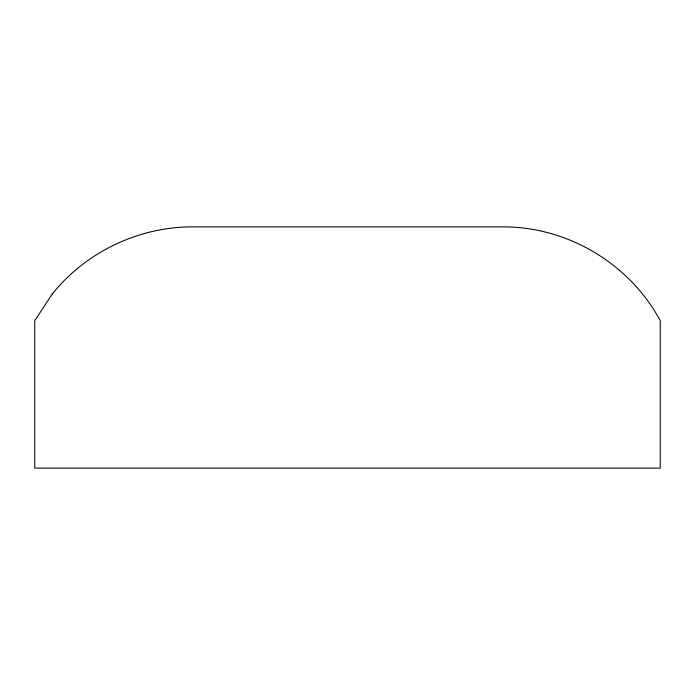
<?xml version="1.0" encoding="UTF-8"?>
<svg xmlns="http://www.w3.org/2000/svg" width="695" height="695" viewBox="0 0 695 695"><rect width="100%" height="100%" fill="white"/><g stroke="black" fill="none" stroke-linecap="round" stroke-linejoin="round"><path stroke-width="1.04" d="M52.221 294.02L34.75 320.69L34.75 468.135L660.25 468.135L660.25 320.69C629.74 263.918 568.328 227.065 503.875 226.865L191.125 226.865C137.679 227.256 85.728 252.381 52.221 294.02"/></g></svg>
